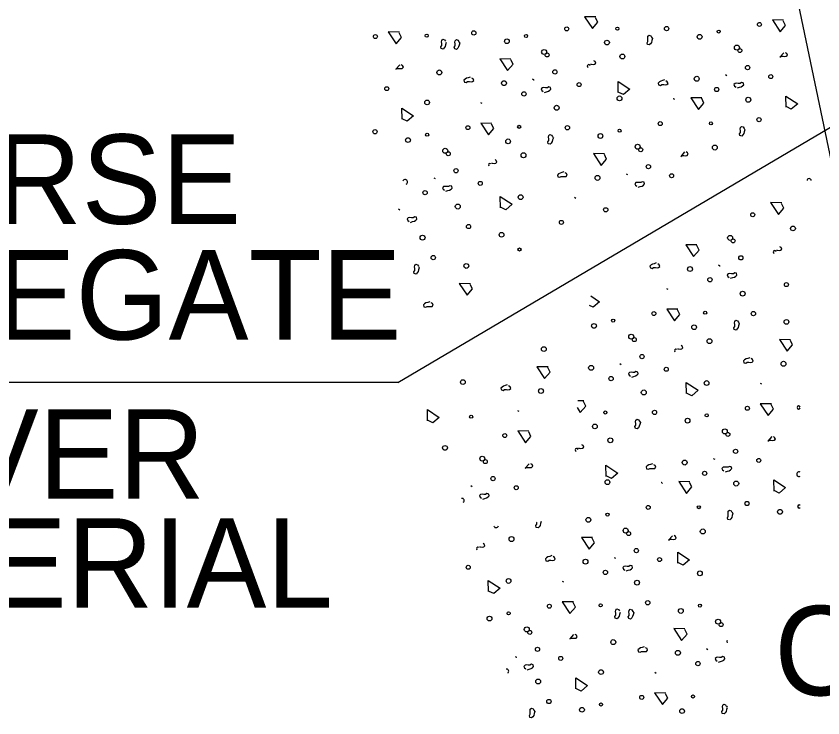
# Model space of a CAD drawing. Extents: x 741 to 1101, y -63 to 213.
# Drawn here: x 815.01 to 826.73, y -22.91 to -12.71 of the extents above; entities that cross this region are included whole.
import ezdxf

# ---------------------------------------------------------------- set-up
doc = ezdxf.new("R2010")
doc.units = 0
doc.layers.add('Level 1', color=7, linetype='Continuous')

msp = doc.modelspace()

# ---------------------------------------------------------------- linework, layer by layer
at = {"layer": 'Level 1'}
for p, q in [((826.894, -15.029), (820.664, 14.932)), ((820.55, -18.033), (828.862, -13.125))]:
    msp.add_line(p, q, dxfattribs=at)
for points in [[(823.427, -12.719), (823.264, -12.716), (823.377, -12.888), (823.456, -12.795), (823.423, -12.729)], [(826.154, -12.765), (825.992, -12.762), (826.104, -12.934), (826.184, -12.841), (826.151, -12.775)], [(820.575, -12.94), (820.412, -12.937), (820.525, -13.109), (820.604, -13.016), (820.571, -12.95)], [(824.251, -13.033), (824.241, -13.063), (824.234, -13.09), (824.221, -13.11), (824.204, -13.126), (824.178, -13.119), (824.171, -13.093), (824.185, -13.073), (824.185, -13.047), (824.181, -13.024), (824.185, -13), (824.201, -12.984), (824.224, -12.994), (824.238, -13.014)], [(821.255, -13.092), (821.245, -13.122), (821.238, -13.148), (821.225, -13.168), (821.209, -13.185), (821.182, -13.178), (821.176, -13.152), (821.189, -13.132), (821.189, -13.105), (821.186, -13.082), (821.189, -13.059), (821.205, -13.042), (821.229, -13.052), (821.242, -13.072)], [(821.451, -13.097), (821.441, -13.127), (821.434, -13.153), (821.421, -13.173), (821.404, -13.19), (821.378, -13.183), (821.371, -13.157), (821.384, -13.137), (821.384, -13.111), (821.381, -13.087), (821.384, -13.064), (821.401, -13.048), (821.424, -13.058), (821.437, -13.077)], [(821.438, -13.078), (821.45, -13.097), (821.45, -13.098)], [(824.238, -13.014), (824.25, -13.033), (824.25, -13.034)], [(826.157, -13.24), (826.101, -13.304), (826.121, -13.291), (826.148, -13.291), (826.171, -13.294), (826.194, -13.291), (826.21, -13.274), (826.201, -13.251), (826.181, -13.238)], [(822.195, -13.33), (822.033, -13.327), (822.146, -13.499), (822.225, -13.407), (822.192, -13.34)], [(823.349, -13.407), (823.363, -13.407), (823.387, -13.411), (823.41, -13.407), (823.426, -13.391), (823.416, -13.368), (823.4, -13.357)], [(820.578, -13.415), (820.522, -13.479), (820.542, -13.466), (820.568, -13.466), (820.592, -13.469), (820.615, -13.466), (820.631, -13.449), (820.621, -13.426), (820.601, -13.413)], [(821.604, -13.593), (821.574, -13.603), (821.548, -13.609), (821.528, -13.622), (821.511, -13.639), (821.518, -13.665), (821.544, -13.672), (821.564, -13.659), (821.591, -13.659), (821.614, -13.662), (821.637, -13.659), (821.654, -13.642), (821.644, -13.619), (821.624, -13.606)], [(825.309, -13.556), (825.329, -13.568), (825.33, -13.568)], [(822.509, -13.62), (822.529, -13.632), (822.53, -13.632)], [(823.753, -13.819), (823.75, -13.656), (823.922, -13.769), (823.829, -13.848), (823.763, -13.815)], [(824.426, -13.634), (824.397, -13.644), (824.37, -13.651), (824.35, -13.664), (824.334, -13.681), (824.34, -13.707), (824.367, -13.714), (824.387, -13.701), (824.413, -13.7), (824.436, -13.704), (824.459, -13.701), (824.476, -13.684), (824.466, -13.661), (824.446, -13.648)], [(825.484, -13.751), (825.514, -13.741), (825.54, -13.735), (825.56, -13.721), (825.577, -13.705), (825.57, -13.678), (825.543, -13.672), (825.524, -13.685), (825.497, -13.685), (825.474, -13.682), (825.451, -13.685), (825.434, -13.701), (825.444, -13.725), (825.464, -13.738)], [(822.684, -13.815), (822.713, -13.805), (822.74, -13.798), (822.76, -13.785), (822.776, -13.769), (822.77, -13.742), (822.743, -13.736), (822.723, -13.749), (822.697, -13.749), (822.674, -13.745), (822.651, -13.749), (822.634, -13.765), (822.644, -13.788), (822.664, -13.802)], [(824.573, -13.92), (824.554, -13.909), (824.553, -13.909)], [(824.968, -13.896), (824.806, -13.893), (824.918, -14.065), (824.998, -13.972), (824.965, -13.906)], [(826.191, -14.031), (826.187, -13.868), (826.36, -13.981), (826.267, -14.06), (826.201, -14.027)], [(820.612, -14.206), (820.608, -14.044), (820.78, -14.156), (820.688, -14.235), (820.622, -14.202)], [(821.778, -13.979), (821.759, -13.967), (821.758, -13.967)], [(821.918, -14.265), (821.755, -14.261), (821.868, -14.434), (821.947, -14.341), (821.914, -14.275)], [(825.594, -14.358), (825.584, -14.388), (825.577, -14.414), (825.564, -14.434), (825.547, -14.451), (825.521, -14.444), (825.514, -14.418), (825.527, -14.398), (825.527, -14.371), (825.524, -14.348), (825.527, -14.325), (825.544, -14.309), (825.567, -14.318), (825.58, -14.338)], [(825.581, -14.339), (825.593, -14.358), (825.593, -14.359)], [(822.81, -14.475), (822.8, -14.504), (822.793, -14.531), (822.78, -14.551), (822.763, -14.567), (822.737, -14.561), (822.73, -14.534), (822.743, -14.514), (822.743, -14.488), (822.74, -14.465), (822.743, -14.441), (822.76, -14.425), (822.783, -14.435), (822.796, -14.455)], [(822.797, -14.455), (822.809, -14.475), (822.809, -14.475)], [(823.554, -14.708), (823.392, -14.705), (823.505, -14.876), (823.584, -14.784), (823.551, -14.718)], [(824.716, -14.681), (824.66, -14.745), (824.68, -14.732), (824.706, -14.732), (824.73, -14.735), (824.753, -14.732), (824.769, -14.715), (824.759, -14.692), (824.74, -14.679)], [(821.913, -14.843), (821.927, -14.843), (821.951, -14.847), (821.974, -14.843), (821.99, -14.827), (821.98, -14.804), (821.964, -14.793)], [(822.963, -14.97), (822.933, -14.98), (822.907, -14.987), (822.887, -15), (822.87, -15.016), (822.877, -15.043), (822.903, -15.049), (822.923, -15.036), (822.95, -15.036), (822.973, -15.039), (822.996, -15.036), (823.013, -15.02), (823.003, -14.996), (822.983, -14.983)], [(823.868, -14.997), (823.888, -15.009), (823.889, -15.009)], [(821.073, -15.056), (821.093, -15.068), (821.094, -15.068)], [(824.043, -15.192), (824.073, -15.182), (824.099, -15.176), (824.119, -15.163), (824.135, -15.146), (824.129, -15.119), (824.102, -15.113), (824.083, -15.126), (824.056, -15.126), (824.033, -15.123), (824.01, -15.126), (823.993, -15.143), (824.003, -15.166), (824.023, -15.179)], [(821.248, -15.251), (821.277, -15.241), (821.304, -15.234), (821.324, -15.221), (821.34, -15.205), (821.334, -15.178), (821.307, -15.172), (821.287, -15.185), (821.261, -15.185), (821.238, -15.182), (821.215, -15.185), (821.198, -15.201), (821.208, -15.224), (821.228, -15.238)], [(822.044, -15.492), (822.04, -15.33), (822.212, -15.442), (822.12, -15.522), (822.054, -15.488)], [(823.137, -15.356), (823.118, -15.345), (823.117, -15.345)], [(826.129, -15.421), (825.966, -15.418), (826.079, -15.59), (826.158, -15.497), (826.125, -15.431)], [(820.561, -15.509), (820.581, -15.52), (820.582, -15.52)], [(820.736, -15.704), (820.766, -15.694), (820.792, -15.687), (820.812, -15.674), (820.829, -15.657), (820.822, -15.631), (820.796, -15.624), (820.776, -15.638), (820.749, -15.637), (820.726, -15.634), (820.703, -15.638), (820.686, -15.654), (820.696, -15.677), (820.716, -15.69)], [(824.897, -16.032), (824.735, -16.029), (824.848, -16.201), (824.927, -16.109), (824.894, -16.042)], [(826.052, -16.109), (826.066, -16.109), (826.089, -16.113), (826.112, -16.109), (826.128, -16.093), (826.118, -16.07), (826.102, -16.059)], [(820.862, -16.363), (820.852, -16.393), (820.845, -16.42), (820.832, -16.44), (820.816, -16.456), (820.789, -16.449), (820.782, -16.423), (820.796, -16.403), (820.796, -16.377), (820.792, -16.353), (820.796, -16.33), (820.812, -16.314), (820.835, -16.324), (820.849, -16.343)], [(820.849, -16.344), (820.861, -16.363), (820.861, -16.364)], [(824.306, -16.295), (824.276, -16.305), (824.25, -16.311), (824.23, -16.324), (824.213, -16.341), (824.22, -16.367), (824.246, -16.374), (824.266, -16.361), (824.293, -16.361), (824.316, -16.364), (824.339, -16.361), (824.356, -16.344), (824.346, -16.321), (824.326, -16.308)], [(825.211, -16.322), (825.231, -16.334), (825.232, -16.334)], [(825.386, -16.517), (825.416, -16.507), (825.442, -16.5), (825.462, -16.487), (825.478, -16.471), (825.472, -16.444), (825.445, -16.438), (825.425, -16.451), (825.399, -16.451), (825.376, -16.447), (825.353, -16.451), (825.336, -16.467), (825.346, -16.49), (825.366, -16.504)], [(821.607, -16.597), (821.444, -16.593), (821.557, -16.765), (821.636, -16.673), (821.603, -16.606)], [(824.48, -16.681), (824.461, -16.669), (824.46, -16.67)], [(821.015, -16.859), (820.985, -16.869), (820.959, -16.875), (820.939, -16.889), (820.922, -16.905), (820.929, -16.932), (820.956, -16.938), (820.975, -16.925), (821.002, -16.925), (821.025, -16.928), (821.048, -16.925), (821.065, -16.908), (821.055, -16.885), (821.035, -16.872)], [(823.353, -16.773), (823.482, -16.858), (823.39, -16.937), (823.336, -16.911)], [(824.62, -16.967), (824.457, -16.964), (824.57, -17.136), (824.649, -17.043), (824.616, -16.977)], [(825.512, -17.177), (825.502, -17.206), (825.495, -17.233), (825.482, -17.253), (825.465, -17.269), (825.439, -17.263), (825.432, -17.236), (825.445, -17.216), (825.445, -17.19), (825.442, -17.167), (825.445, -17.144), (825.462, -17.127), (825.485, -17.137), (825.498, -17.157)], [(825.499, -17.157), (825.511, -17.177), (825.511, -17.178)], [(826.256, -17.41), (826.094, -17.407), (826.207, -17.579), (826.286, -17.486), (826.253, -17.42)], [(824.615, -17.545), (824.629, -17.545), (824.653, -17.549), (824.676, -17.545), (824.692, -17.529), (824.682, -17.506), (824.666, -17.495)], [(825.665, -17.672), (825.635, -17.682), (825.609, -17.689), (825.589, -17.702), (825.572, -17.718), (825.579, -17.745), (825.605, -17.751), (825.625, -17.738), (825.652, -17.738), (825.675, -17.741), (825.698, -17.738), (825.715, -17.722), (825.705, -17.699), (825.685, -17.685)], [(822.733, -17.806), (822.571, -17.802), (822.683, -17.974), (822.763, -17.882), (822.729, -17.815)], [(823.775, -17.758), (823.795, -17.77), (823.796, -17.77)], [(823.95, -17.953), (823.98, -17.943), (824.006, -17.936), (824.026, -17.923), (824.042, -17.907), (824.036, -17.88), (824.009, -17.874), (823.989, -17.887), (823.963, -17.887), (823.94, -17.883), (823.917, -17.887), (823.9, -17.903), (823.91, -17.927), (823.93, -17.94)], [(820.55, -18.033), (808.821, -18.033)], [(824.746, -18.194), (824.742, -18.032), (824.914, -18.144), (824.822, -18.224), (824.756, -18.19)], [(825.839, -18.058), (825.82, -18.047), (825.819, -18.047)], [(822.141, -18.068), (822.112, -18.078), (822.085, -18.084), (822.065, -18.098), (822.049, -18.114), (822.055, -18.141), (822.082, -18.147), (822.102, -18.134), (822.128, -18.134), (822.151, -18.137), (822.175, -18.134), (822.191, -18.117), (822.181, -18.094), (822.161, -18.081)], [(823.155, -18.396), (823.202, -18.467), (823.281, -18.375), (823.248, -18.308)], [(823.251, -18.299), (823.167, -18.297)], [(825.979, -18.344), (825.817, -18.341), (825.929, -18.513), (826.008, -18.42), (825.975, -18.354)], [(820.983, -18.59), (820.98, -18.427), (821.152, -18.54), (821.059, -18.619), (820.993, -18.586)], [(822.316, -18.454), (822.296, -18.442), (822.296, -18.443)], [(824.076, -18.613), (824.066, -18.642), (824.059, -18.669), (824.046, -18.689), (824.029, -18.705), (824.003, -18.699), (823.996, -18.672), (824.009, -18.652), (824.009, -18.626), (824.006, -18.603), (824.009, -18.58), (824.026, -18.563), (824.049, -18.573), (824.062, -18.593)], [(824.063, -18.593), (824.075, -18.613), (824.075, -18.614)], [(822.455, -18.74), (822.293, -18.737), (822.405, -18.909), (822.485, -18.816), (822.452, -18.75)], [(825.982, -18.819), (825.926, -18.883), (825.946, -18.87), (825.972, -18.87), (825.996, -18.873), (826.019, -18.87), (826.035, -18.854), (826.025, -18.83), (826.006, -18.817)], [(823.174, -18.986), (823.188, -18.986), (823.211, -18.99), (823.235, -18.986), (823.251, -18.97), (823.241, -18.947), (823.225, -18.936)], [(822.459, -19.215), (822.403, -19.279), (822.422, -19.266), (822.449, -19.266), (822.472, -19.269), (822.495, -19.266), (822.512, -19.249), (822.502, -19.226), (822.482, -19.213)], [(824.251, -19.214), (824.222, -19.223), (824.195, -19.23), (824.175, -19.243), (824.159, -19.26), (824.165, -19.286), (824.192, -19.293), (824.212, -19.28), (824.238, -19.28), (824.261, -19.283), (824.284, -19.28), (824.301, -19.263), (824.291, -19.24), (824.271, -19.227)], [(825.134, -19.136), (825.154, -19.147), (825.155, -19.147)], [(823.578, -19.398), (823.575, -19.236), (823.747, -19.348), (823.654, -19.428), (823.588, -19.394)], [(825.309, -19.33), (825.339, -19.32), (825.365, -19.314), (825.385, -19.301), (825.401, -19.284), (825.395, -19.258), (825.368, -19.251), (825.349, -19.264), (825.322, -19.264), (825.299, -19.261), (825.276, -19.264), (825.259, -19.281), (825.269, -19.304), (825.289, -19.317)], [(826.016, -19.61), (826.012, -19.448), (826.184, -19.56), (826.092, -19.64), (826.026, -19.606)], [(821.611, -19.531), (821.63, -19.543), (821.631, -19.543)], [(824.398, -19.499), (824.379, -19.488), (824.378, -19.488)], [(824.793, -19.475), (824.631, -19.472), (824.743, -19.644), (824.823, -19.551), (824.79, -19.485)], [(821.785, -19.726), (821.815, -19.716), (821.841, -19.71), (821.861, -19.696), (821.878, -19.68), (821.871, -19.653), (821.845, -19.647), (821.825, -19.66), (821.799, -19.66), (821.775, -19.657), (821.752, -19.66), (821.736, -19.676), (821.746, -19.7), (821.765, -19.713)], [(825.363, -20.028), (825.346, -20.023), (825.339, -19.997), (825.352, -19.977), (825.352, -19.951), (825.349, -19.927), (825.352, -19.904), (825.369, -19.888), (825.392, -19.898), (825.405, -19.917)], [(825.406, -19.918), (825.418, -19.937), (825.418, -19.938)], [(825.419, -19.937), (825.409, -19.967), (825.402, -19.994), (825.389, -20.013), (825.374, -20.028)], [(822.635, -20.054), (822.625, -20.084), (822.618, -20.11), (822.605, -20.13), (822.588, -20.146), (822.562, -20.14), (822.555, -20.113), (822.568, -20.093), (822.568, -20.067), (822.567, -20.06)], [(822.634, -20.054), (822.634, -20.054), (822.634, -20.055)], [(824.541, -20.26), (824.485, -20.324), (824.505, -20.311), (824.531, -20.311), (824.555, -20.314), (824.578, -20.311), (824.594, -20.295), (824.584, -20.271), (824.564, -20.258)], [(821.738, -20.423), (821.752, -20.423), (821.776, -20.426), (821.799, -20.423), (821.815, -20.406), (821.805, -20.383), (821.789, -20.372)], [(823.379, -20.287), (823.217, -20.284), (823.33, -20.456), (823.409, -20.363), (823.376, -20.297)], [(824.62, -20.659), (824.617, -20.496), (824.789, -20.609), (824.696, -20.688), (824.63, -20.655)], [(822.788, -20.549), (822.758, -20.559), (822.732, -20.566), (822.712, -20.579), (822.695, -20.595), (822.702, -20.622), (822.728, -20.629), (822.748, -20.615), (822.775, -20.615), (822.798, -20.619), (822.821, -20.615), (822.837, -20.599), (822.828, -20.576), (822.808, -20.562)], [(823.693, -20.577), (823.713, -20.588), (823.714, -20.588)], [(823.868, -20.771), (823.898, -20.761), (823.924, -20.755), (823.944, -20.742), (823.96, -20.725), (823.954, -20.699), (823.927, -20.692), (823.907, -20.705), (823.881, -20.705), (823.858, -20.702), (823.835, -20.705), (823.818, -20.722), (823.828, -20.745), (823.848, -20.758)], [(821.868, -21.071), (821.865, -20.909), (822.037, -21.021), (821.945, -21.101), (821.878, -21.068)], [(822.962, -20.935), (822.943, -20.924), (822.942, -20.924)], [(823.102, -21.221), (822.939, -21.218), (823.052, -21.39), (823.131, -21.297), (823.098, -21.231)], [(823.782, -21.373), (823.772, -21.403), (823.765, -21.429), (823.752, -21.449), (823.736, -21.466), (823.709, -21.459), (823.703, -21.433), (823.716, -21.413), (823.716, -21.387), (823.713, -21.363), (823.716, -21.34), (823.732, -21.324), (823.756, -21.334), (823.769, -21.353)], [(823.977, -21.378), (823.968, -21.408), (823.961, -21.435), (823.948, -21.455), (823.931, -21.471), (823.905, -21.464), (823.898, -21.438), (823.911, -21.418), (823.911, -21.392), (823.908, -21.369), (823.911, -21.345), (823.928, -21.329), (823.951, -21.339), (823.964, -21.359)], [(823.965, -21.359), (823.977, -21.378), (823.977, -21.379)], [(824.722, -21.612), (824.56, -21.608), (824.673, -21.78), (824.752, -21.688), (824.719, -21.622)], [(823.105, -21.696), (823.049, -21.76), (823.069, -21.747), (823.095, -21.747), (823.118, -21.75), (823.142, -21.747), (823.158, -21.731), (823.148, -21.707), (823.128, -21.694)], [(824.131, -21.874), (824.101, -21.884), (824.075, -21.89), (824.055, -21.904), (824.038, -21.92), (824.045, -21.947), (824.071, -21.953), (824.091, -21.94), (824.117, -21.94), (824.141, -21.943), (824.164, -21.94), (824.18, -21.923), (824.171, -21.9), (824.151, -21.887)], [(825.036, -21.901), (825.056, -21.913), (825.056, -21.913)], [(822.257, -22.013), (822.277, -22.024), (822.278, -22.024)], [(825.211, -22.096), (825.24, -22.086), (825.267, -22.08), (825.287, -22.066), (825.303, -22.05), (825.297, -22.023), (825.27, -22.017), (825.25, -22.03), (825.224, -22.03), (825.201, -22.027), (825.178, -22.03), (825.161, -22.046), (825.171, -22.07), (825.191, -22.083)], [(822.432, -22.207), (822.461, -22.197), (822.488, -22.191), (822.508, -22.178), (822.524, -22.161), (822.518, -22.135), (822.491, -22.128), (822.471, -22.141), (822.445, -22.141), (822.422, -22.138), (822.399, -22.141), (822.382, -22.158), (822.392, -22.181), (822.412, -22.194)], [(824.305, -22.26), (824.286, -22.249), (824.285, -22.249)], [(823.139, -22.487), (823.135, -22.325), (823.307, -22.437), (823.215, -22.517), (823.148, -22.484)], [(824.444, -22.546), (824.282, -22.543), (824.395, -22.715), (824.474, -22.622), (824.441, -22.556)], [(825.334, -22.763), (825.327, -22.786), (825.32, -22.812), (825.307, -22.832), (825.29, -22.848), (825.264, -22.842), (825.257, -22.815), (825.27, -22.795), (825.27, -22.769), (825.267, -22.746), (825.27, -22.723), (825.287, -22.706), (825.31, -22.716), (825.323, -22.736)], [(822.541, -22.814), (822.532, -22.844), (822.525, -22.871), (822.512, -22.891), (822.495, -22.907), (822.469, -22.901), (822.462, -22.874), (822.475, -22.854), (822.475, -22.828), (822.472, -22.805), (822.475, -22.781), (822.492, -22.765), (822.515, -22.775), (822.528, -22.795)], [(822.529, -22.795), (822.541, -22.814), (822.541, -22.815)], [(825.324, -22.736), (825.334, -22.753)]]:
    msp.add_lwpolyline(points, dxfattribs=at)
for centre, radius in [((823.004, -12.892), 0.0289), ((823.74, -12.889), 0.0225), ((824.455, -12.887), 0.031), ((825.804, -12.828), 0.0289), ((820.225, -13.003), 0.0289), ((820.97, -12.991), 0.0225), ((821.655, -12.951), 0.031), ((822.413, -12.995), 0.0225), ((824.935, -13.008), 0.0347), ((825.213, -12.931), 0.0225), ((822.135, -13.072), 0.0347), ((823.589, -13.091), 0.0347), ((822.676, -13.228), 0.0359), ((822.72, -13.271), 0.0289), ((825.477, -13.164), 0.0359), ((825.52, -13.207), 0.0289), ((823.813, -13.293), 0.0359), ((825.632, -13.454), 0.031), ((821.154, -13.525), 0.0359), ((822.832, -13.518), 0.031), ((824.893, -13.617), 0.0359), ((825.969, -13.586), 0.0289), ((822.093, -13.681), 0.0359), ((823.185, -13.702), 0.0289), ((820.39, -13.761), 0.0289), ((822.383, -13.837), 0.031), ((825.183, -13.773), 0.031), ((820.976, -13.961), 0.0347), ((823.771, -13.902), 0.0347), ((825.642, -13.922), 0.0359), ((822.858, -14.039), 0.0359), ((822.313, -14.316), 0.0225), ((823.014, -14.329), 0.031), ((824.363, -14.269), 0.0289), ((825.099, -14.266), 0.0225), ((825.798, -14.212), 0.031), ((820.219, -14.387), 0.031), ((820.977, -14.431), 0.0225), ((821.568, -14.328), 0.0289), ((823.494, -14.449), 0.0347), ((823.772, -14.372), 0.0225), ((820.699, -14.508), 0.0347), ((822.153, -14.527), 0.0347), ((821.24, -14.664), 0.0359), ((824.035, -14.605), 0.0359), ((824.079, -14.649), 0.0289), ((825.156, -14.617), 0.0359), ((821.284, -14.707), 0.0289), ((822.377, -14.729), 0.0359), ((824.191, -14.895), 0.031), ((821.396, -14.954), 0.031), ((824.528, -15.027), 0.0289), ((821.749, -15.138), 0.0289), ((823.452, -15.058), 0.0359), ((820.947, -15.273), 0.031), ((822.335, -15.338), 0.0347), ((821.422, -15.475), 0.0359), ((823.571, -15.522), 0.031), ((825.706, -15.594), 0.0289), ((822.927, -15.705), 0.0289), ((821.578, -15.765), 0.031), ((826.291, -15.793), 0.0347), ((820.91, -15.927), 0.0359), ((822.058, -15.885), 0.0347), ((825.378, -15.93), 0.0359), ((825.422, -15.973), 0.0289), ((822.319, -16.099), 0.0225), ((821.066, -16.217), 0.031), ((825.534, -16.22), 0.031), ((821.546, -16.338), 0.0347), ((824.795, -16.383), 0.0359), ((825.085, -16.539), 0.031), ((826.195, -16.609), 0.0289), ((825.56, -16.741), 0.0359), ((824.27, -17.03), 0.0289), ((825.015, -17.018), 0.0225), ((825.716, -17.031), 0.031), ((823.401, -17.21), 0.0347), ((823.679, -17.133), 0.0225), ((824.855, -17.229), 0.0347), ((826.196, -17.151), 0.0347), ((823.942, -17.366), 0.0359), ((823.986, -17.409), 0.0289), ((825.079, -17.431), 0.0359), ((822.672, -17.547), 0.0347), ((824.098, -17.656), 0.031), ((823.359, -17.819), 0.0359), ((824.451, -17.84), 0.0289), ((826.154, -17.76), 0.0359), ((821.496, -18.026), 0.0347), ((823.649, -17.975), 0.031), ((825.037, -18.04), 0.0347), ((822.63, -18.156), 0.0359), ((824.124, -18.177), 0.0359), ((825.629, -18.407), 0.0289), ((821.617, -18.53), 0.0225), ((823.565, -18.468), 0.0225), ((824.28, -18.467), 0.031), ((825.038, -18.51), 0.0225), ((824.76, -18.587), 0.0347), ((823.414, -18.671), 0.0347), ((825.301, -18.743), 0.0359), ((822.105, -18.803), 0.0289), ((823.638, -18.872), 0.0359), ((825.345, -18.787), 0.0289), ((821.236, -18.983), 0.0347), ((825.457, -19.033), 0.031), ((821.778, -19.139), 0.0359), ((821.822, -19.182), 0.0289), ((824.718, -19.196), 0.0359), ((825.794, -19.165), 0.0289), ((825.008, -19.352), 0.031), ((821.934, -19.429), 0.031), ((823.596, -19.481), 0.0347), ((822.271, -19.561), 0.0289), ((825.467, -19.501), 0.0359), ((825.623, -19.791), 0.031), ((824.188, -19.848), 0.0289), ((824.924, -19.845), 0.0225), ((826.103, -19.912), 0.0347), ((823.319, -20.028), 0.0347), ((823.597, -19.952), 0.0225), ((823.86, -20.185), 0.0359), ((822.202, -20.308), 0.0359), ((823.904, -20.228), 0.0289), ((824.981, -20.197), 0.0359), ((824.016, -20.475), 0.031), ((823.277, -20.637), 0.0359), ((824.353, -20.606), 0.0289), ((821.574, -20.718), 0.0289), ((823.567, -20.793), 0.031), ((824.939, -20.806), 0.0347), ((822.16, -20.917), 0.0347), ((824.026, -20.942), 0.0359), ((824.182, -21.233), 0.031), ((822.752, -21.284), 0.0289), ((823.497, -21.272), 0.0225), ((824.662, -21.353), 0.0347), ((824.939, -21.276), 0.0225), ((821.883, -21.464), 0.0347), ((822.161, -21.388), 0.0225), ((825.203, -21.509), 0.0359), ((825.247, -21.552), 0.0289), ((822.424, -21.621), 0.0359), ((822.468, -21.664), 0.0289), ((823.681, -21.806), 0.0359), ((822.58, -21.911), 0.031), ((822.917, -22.042), 0.0289), ((824.62, -21.962), 0.0359), ((824.91, -22.118), 0.031), ((823.503, -22.242), 0.0347), ((822.59, -22.378), 0.0359), ((824.094, -22.609), 0.0289), ((824.84, -22.597), 0.0225), ((822.746, -22.669), 0.031), ((823.503, -22.712), 0.0225), ((823.226, -22.789), 0.0347), ((824.68, -22.809), 0.0347)]:
    msp.add_circle(centre, radius, dxfattribs=at)
for centre, radius, start, end in [((823.325, -13.434), 0.0225, 22.4428, 247.5572), ((821.889, -14.87), 0.0225, 50.3592, 219.6408), ((820.657, -15.117), 0.0359, 296.4605, 153.4994), ((826.526, -15.098), 0.031, 2.6669, 177.3331), ((826.027, -16.136), 0.0225, 22.4428, 247.5572), ((824.591, -17.572), 0.0225, 50.3592, 219.6408), ((826.374, -18.395), 0.0225, 12.973, 347.027), ((823.15, -19.013), 0.0225, 22.4428, 247.5572), ((826.38, -19.365), 0.0347, 61.6666, 298.3334), ((821.484, -19.748), 0.031, 306.4217, 101.4729), ((826.381, -19.835), 0.0225, 46.4423, 313.5577), ((821.978, -20.107), 0.0347, 206.9638, 344.4645), ((821.714, -20.449), 0.0225, 50.3592, 219.6408), ((825.359, -21.799), 0.031, 143.4332, 216.5668), ((822.131, -22.229), 0.031, 306.4217, 101.4729)]:
    msp.add_arc(centre, radius, start, end, dxfattribs=at)

# ---------------------------------------------------------------- texts
for s, p in [('COARSE ', (810.935, -15.726)), ('AGGREGATE', (809.591, -17.408)), ('COVER ', (811.566, -19.723)), ('MATERIAL', (810.915, -21.306)), ('CONCRETE WALL FOOTING', (826.019, -22.579))]:
    msp.add_text(s, height=1.3, rotation=360, dxfattribs=at).set_placement(p)

doc.saveas('drawing.dxf')
